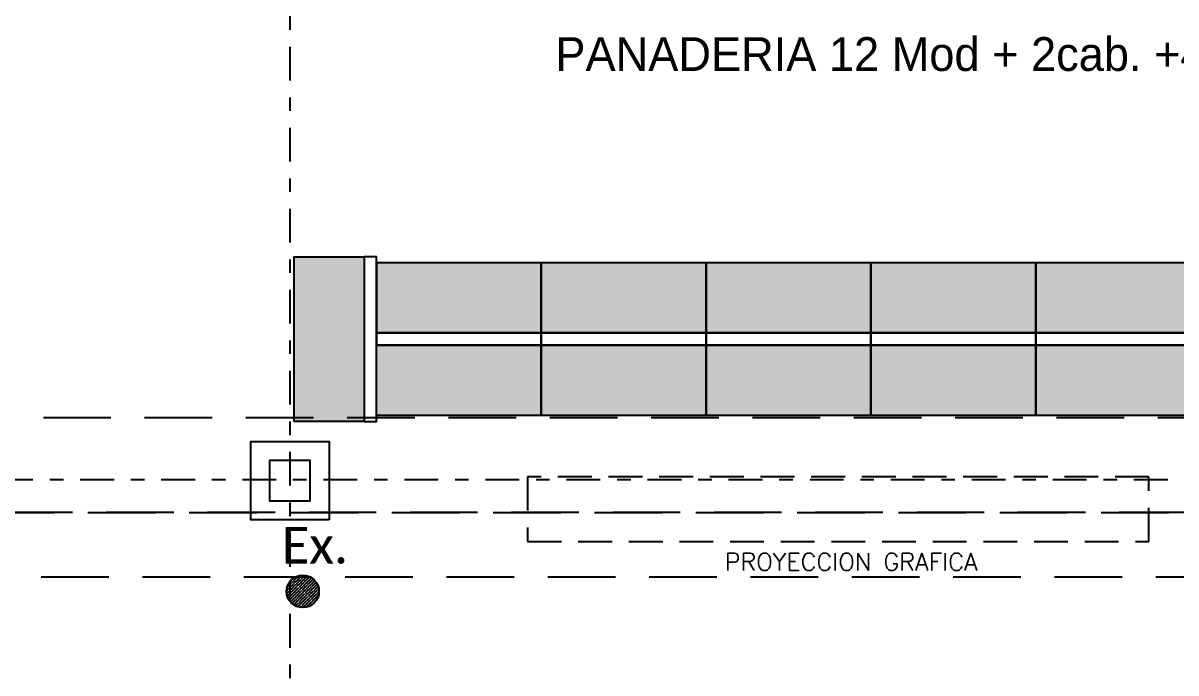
# Model space of a CAD drawing. Header units: millimetres. Extents: x 340 to 1003762, y 22 to 362022.
# Drawn here: x 394.18 to 402.71, y 80.92 to 85.73 of the extents above; entities that cross this region are included whole.
import ezdxf
from ezdxf.enums import TextEntityAlignment as Align
from ezdxf.xclip import XClip

# ---------------------------------------------------------------- set-up
doc = ezdxf.new("R2010")
doc.units = ezdxf.units.MM
doc.header["$XCLIPFRAME"] = 0
doc.linetypes.add('LSBB_P_002 - PLANTA 1° NIVEL SALA DE VENTAS$0$DASHDOT2', pattern=[0.5, 0.25, -0.125, 0, -0.125])
doc.linetypes.add('LSBB_P_002 - PLANTA 1° NIVEL SALA DE VENTAS$0$HIDDEN', pattern=[0.375, 0.25, -0.125])
for name, color, linetype in [('LSBB_P_002 - PLANTA 1° NIVEL SALA DE VENTAS$0$A-GONDOLAS', 1, 'Continuous'), ('LSBB_P_002 - PLANTA 1° NIVEL SALA DE VENTAS$0$A-LAYOUT', 7, 'Continuous'), ('LSBB_P_002 - PLANTA 1° NIVEL SALA DE VENTAS$0$A-TEXTO SV', 2, 'LSBB_P_002 - PLANTA 1° NIVEL SALA DE VENTAS$0$DASHDOT2'), ('LSBB_P_002 - PLANTA 1° NIVEL SALA DE VENTAS$0$CENEFA', 6, 'LSBB_P_002 - PLANTA 1° NIVEL SALA DE VENTAS$0$HIDDEN'), ('LSBB_P_002 - PLANTA 1° NIVEL SALA DE VENTAS$0$EJES', 8, 'LSBB_P_002 - PLANTA 1° NIVEL SALA DE VENTAS$0$DASHDOT2'), ('LSBB_P_002 - PLANTA 1° NIVEL SALA DE VENTAS$0$ESTRUCTURA', 5, 'Continuous'), ('LSBB_P_002 - PLANTA 1° NIVEL SALA DE VENTAS$0$N- EXTINTOR O RH', 1, 'Continuous'), ('LSBB_P_002 - PLANTA 1° NIVEL SALA DE VENTAS$0$TEXTO LAYOUT', 2, 'Continuous'), ('LSBB_P_002 - PLANTA 1° NIVEL SALA DE VENTAS$0$ZOCALOS-HORM', 8, 'Continuous'), ('XREF', 7, 'Continuous')]:
    doc.layers.add(name, color=color, linetype=linetype)
doc.layers.add('LSBB_P_002 - PLANTA 1° NIVEL SALA DE VENTAS$0$LAYOUT$0$A-SALA-HATCH-PANADERIA', color=7, linetype='Continuous', true_color=0x9e0000)
doc.styles.add('LSBB_P_002 - PLANTA 1° NIVEL SALA DE VENTAS$0$LAYOUT$0$REF-LAYOUT N+0.00 E 03$0$REF-LAYOUT N+0.00 E 02$0$Walmart_CENTURY GOTHIC', font='GOTHIC.TTF')
doc.styles.add('LSBB_P_002 - PLANTA 1° NIVEL SALA DE VENTAS$0$REF-LAYOUT-19$0$REF-LAYOUT-13$0$ROMANS', font='romans', dxfattribs={"height": 52})
doc.styles.add('LSBB_P_002 - PLANTA 1° NIVEL SALA DE VENTAS$0$STANDARD', font='txt')

# ---------------------------------------------------------------- blocks, each defined once
blk = doc.blocks.new('LSBB_P_002 - PLANTA 1° NIVEL SALA DE VENTAS$0$LAYOUT$0$REF-LAYOUT N+0.00 E 03$0$REF-LAYOUT N+0.00 E 02$0$G. 122 X 52')
at = {"ltscale": 3}
blk.add_hatch(color=256, dxfattribs=at).paths.add_polyline_path([(6150.7585, -1137.4688), (6149.5385, -1137.4688), (6149.5385, -1137.9888), (6150.7585, -1137.9888)])
at = {"layer": 'LSBB_P_002 - PLANTA 1° NIVEL SALA DE VENTAS$0$A-GONDOLAS', "ltscale": 3}
for points in [[(6150.7585, -1137.4688), (6149.5385, -1137.4688), (6149.5385, -1137.3788), (6150.7585, -1137.3788), (6150.7585, -1137.4688)], [(6150.7585, -1137.4688), (6149.5385, -1137.4688), (6149.5385, -1137.9888), (6150.7585, -1137.9888), (6150.7585, -1137.4688)]]:
    blk.add_lwpolyline(points, dxfattribs=at)
blk = doc.blocks.new('LSBB_P_002 - PLANTA 1° NIVEL SALA DE VENTAS$0$SVLY')
at = {"layer": 'LSBB_P_002 - PLANTA 1° NIVEL SALA DE VENTAS$0$ESTRUCTURA'}
blk.add_lwpolyline([(1011.2895, 297.3101), (1011.2895, 297.0101), (1011.5895, 297.0101), (1011.5895, 297.3101)], close=True, dxfattribs=at)
at = {"layer": 'LSBB_P_002 - PLANTA 1° NIVEL SALA DE VENTAS$0$LAYOUT$0$A-SALA-HATCH-PANADERIA', "xscale": -1, "rotation": 270}
blk.add_blockref('LSBB_P_002 - PLANTA 1° NIVEL SALA DE VENTAS$0$LAYOUT$0$REF-LAYOUT N+0.00 E 03$0$REF-LAYOUT N+0.00 E 02$0$G. 122 X 52', (2149.4593, -5851.9397), dxfattribs=at)
at = {"layer": 'LSBB_P_002 - PLANTA 1° NIVEL SALA DE VENTAS$0$LAYOUT$0$A-SALA-HATCH-PANADERIA', "rotation": 180}
for p in [(7162.8391, -839.2149), (7164.0591, -839.2149), (7165.2791, -839.2149), (7166.4991, -839.2149), (7167.7191, -839.2149)]:
    blk.add_blockref('LSBB_P_002 - PLANTA 1° NIVEL SALA DE VENTAS$0$LAYOUT$0$REF-LAYOUT N+0.00 E 03$0$REF-LAYOUT N+0.00 E 02$0$G. 122 X 52', p, dxfattribs=at)
at = {"layer": 'LSBB_P_002 - PLANTA 1° NIVEL SALA DE VENTAS$0$LAYOUT$0$A-SALA-HATCH-PANADERIA', "xscale": -1}
for p in [(7162.8391, 1435.6327), (7164.0591, 1435.6327), (7165.2791, 1435.6327), (7166.4991, 1435.6327), (7167.7191, 1435.6327)]:
    blk.add_blockref('LSBB_P_002 - PLANTA 1° NIVEL SALA DE VENTAS$0$LAYOUT$0$REF-LAYOUT N+0.00 E 03$0$REF-LAYOUT N+0.00 E 02$0$G. 122 X 52', p, dxfattribs=at)
at = {"layer": 'LSBB_P_002 - PLANTA 1° NIVEL SALA DE VENTAS$0$A-TEXTO SV', "insert": (1022.8537, 299.7308), "char_height": 0.25, "width": 16.090768, "attachment_point": 9, "style": 'LSBB_P_002 - PLANTA 1° NIVEL SALA DE VENTAS$0$LAYOUT$0$REF-LAYOUT N+0.00 E 03$0$REF-LAYOUT N+0.00 E 02$0$Walmart_CENTURY GOTHIC'}
blk.add_mtext('PANADERIA 12 Mod + 2cab. +4 Mod(f) +2P (f)+ 11M.E.+4 Bins\\P132,11 mt2', dxfattribs=at)
at = {"layer": 'LSBB_P_002 - PLANTA 1° NIVEL SALA DE VENTAS$0$TEXTO LAYOUT', "color": 2, "linetype": 'Continuous', "style": 'LSBB_P_002 - PLANTA 1° NIVEL SALA DE VENTAS$0$REF-LAYOUT-19$0$REF-LAYOUT-13$0$ROMANS'}
blk.add_text('PROYECCION GRAFICA', height=0.13, dxfattribs=at).set_placement((1015.5943, 296.4942, -0.0189), align=Align.CENTER)
blk = doc.blocks.new('LSBB_P_002 - PLANTA 1° NIVEL SALA DE VENTAS$0$A$C733336A8')
at = {"layer": 'LSBB_P_002 - PLANTA 1° NIVEL SALA DE VENTAS$0$N- EXTINTOR O RH', "linetype": 'ByBlock'}
h = blk.add_hatch(dxfattribs=at)
h.set_pattern_fill('ANSI36,_I', color=256, scale=0.126, style=2)
h.set_pattern_definition([(45, (8652.443333, -21254.299438), (0.008352698853, 0.03062656246), [0.039375, -0.007875, 0, -0.007875])])
edge = h.paths.add_edge_path()
edge.add_arc((0.1724, 0.12), 0.12, 0, 360)
at = {"layer": 'LSBB_P_002 - PLANTA 1° NIVEL SALA DE VENTAS$0$N- EXTINTOR O RH'}
blk.add_circle((0.1724, 0.12), 0.12, dxfattribs=at)
at = {"layer": 'LSBB_P_002 - PLANTA 1° NIVEL SALA DE VENTAS$0$N- EXTINTOR O RH', "insert": (0.2618, 0.4601), "char_height": 0.27, "width": 6.008867, "attachment_point": 5, "style": 'LSBB_P_002 - PLANTA 1° NIVEL SALA DE VENTAS$0$STANDARD'}
blk.add_mtext('{\\fCalibri|b0|i0|c0|p34;Ex.}', dxfattribs=at)
blk = doc.blocks.new('LSBB_P_002 - PLANTA 1° NIVEL SALA DE VENTAS$0$EXTINTORES EXISTENTES')
at = {"layer": 'LSBB_P_002 - PLANTA 1° NIVEL SALA DE VENTAS$0$N- EXTINTOR O RH', "color": 20}
blk.add_blockref('LSBB_P_002 - PLANTA 1° NIVEL SALA DE VENTAS$0$A$C733336A8', (811.2827, 296.217), dxfattribs=at)
blk = doc.blocks.new('LSBB_P_002 - PLANTA 1° NIVEL SALA DE VENTAS', base_point=(223.5696, 14.2202))
at = {"layer": 'LSBB_P_002 - PLANTA 1° NIVEL SALA DE VENTAS$0$CENEFA', "color": 7, "ltscale": 2}
for p, q in [((874.6145, 297.6256), (776.1244, 297.6256)), ((874.6145, 297.6256), (799.2495, 297.6256)), ((872.8295, 296.9256), (795.6945, 296.9256)), ((795.6945, 296.9256), (872.8295, 296.9256)), ((872.3495, 296.4456), (796.1745, 296.4456))]:
    blk.add_line(p, q, dxfattribs=at)
at = {"layer": 'LSBB_P_002 - PLANTA 1° NIVEL SALA DE VENTAS$0$CENEFA', "color": 7}
for p, q in [((813.1992, 297.1896), (813.1992, 296.7096)), ((817.7992, 297.1896), (813.1992, 297.1896)), ((813.1992, 297.1896), (813.1992, 296.7096)), ((817.7992, 297.1896), (813.1992, 297.1896)), ((817.7992, 296.7096), (817.7992, 297.1896)), ((817.7992, 296.7096), (817.7992, 297.1896)), ((813.1992, 296.7096), (817.7992, 296.7096)), ((813.1992, 296.7096), (817.7992, 296.7096))]:
    blk.add_line(p, q, dxfattribs=at)
at = {"layer": 'LSBB_P_002 - PLANTA 1° NIVEL SALA DE VENTAS$0$CENEFA', "color": 7, "ltscale": 2}
blk.add_lwpolyline([(795.6145, 253.3956), (795.6145, 257.7156), (795.8395, 257.7156), (795.8395, 258.1556), (798.4273, 258.1556), (798.4273, 257.9171), (798.5795, 257.9171), (798.5795, 263.4156), (795.6945, 263.4156), (795.6945, 296.9256), (872.8295, 296.9256), (872.8295, 249.1906), (859.1489, 249.1906), (859.1489, 250.068), (855.8019, 250.068), (855.8019, 257.6795), (849.1846, 257.6795), (849.1846, 262.9554), (848.6586, 262.9554), (848.6586, 257.1295), (855.289, 257.1295), (855.289, 253.3956)], close=True, dxfattribs=at)
at = {"layer": 'LSBB_P_002 - PLANTA 1° NIVEL SALA DE VENTAS$0$EJES'}
for p, q in [((811.4395, 321.9734), (811.4395, 242.5191)), ((879.7376, 297.1656), (769.0572, 297.1656))]:
    blk.add_line(p, q, dxfattribs=at)
at = {"layer": 'LSBB_P_002 - PLANTA 1° NIVEL SALA DE VENTAS$0$ESTRUCTURA'}
blk.add_lwpolyline([(811.2895, 297.31), (811.2895, 297.01), (811.5895, 297.01), (811.5895, 297.31)], close=True, dxfattribs=at)
at = {"layer": 'LSBB_P_002 - PLANTA 1° NIVEL SALA DE VENTAS$0$ZOCALOS-HORM'}
blk.add_lwpolyline([(811.7295, 296.87), (811.1495, 296.87), (811.1495, 297.45), (811.7295, 297.45)], close=True, dxfattribs=at)
at = {"layer": 'LSBB_P_002 - PLANTA 1° NIVEL SALA DE VENTAS$0$A-LAYOUT', "color": 1}
blk.add_blockref('LSBB_P_002 - PLANTA 1° NIVEL SALA DE VENTAS$0$SVLY', (-200, 0), dxfattribs=at)
at = {"layer": 'LSBB_P_002 - PLANTA 1° NIVEL SALA DE VENTAS$0$N- EXTINTOR O RH'}
blk.add_blockref('LSBB_P_002 - PLANTA 1° NIVEL SALA DE VENTAS$0$EXTINTORES EXISTENTES', (0.08, 0.0032), dxfattribs=at)

msp = doc.modelspace()

# ---------------------------------------------------------------- block references
at = {"layer": 'XREF'}
ref = msp.add_blockref('LSBB_P_002 - PLANTA 1° NIVEL SALA DE VENTAS', (-191.719, -200.5998), dxfattribs=at)
XClip(ref).set_block_clipping_path([(755.454857474, 236.6800249606), (887.3150098981, 333.6713636781)])

doc.saveas('drawing.dxf')
